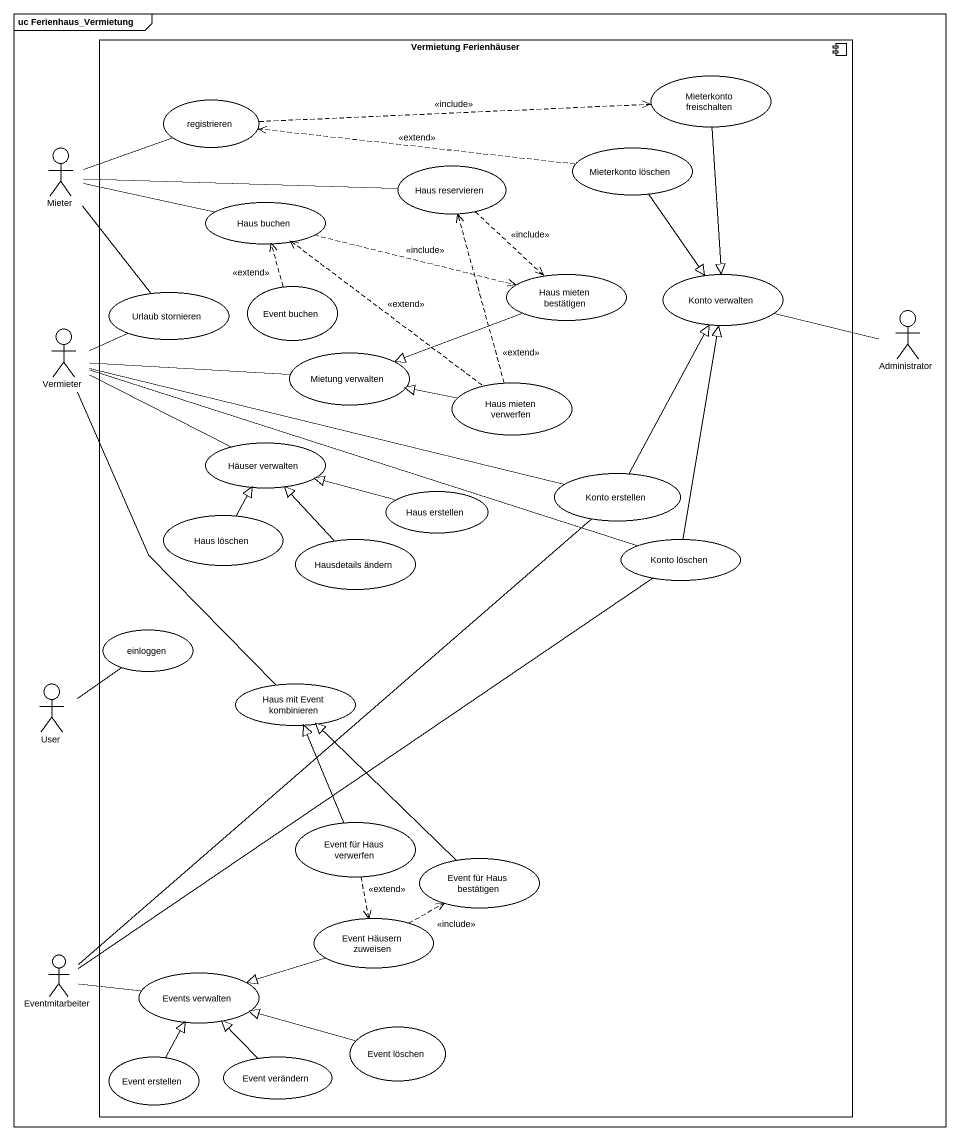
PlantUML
@startuml
mainframe uc Ferienhaus_Vermietung
component "Vermietung Ferienhäuser" as Vermietung_Ferienhäuser {
  usecase "Mieterkonto freischalten" as Mieterkonto_freischalten
  usecase registrieren
  usecase "Haus reservieren" as Haus_reservieren
  usecase "Mieterkonto löschen" as Mieterkonto_löschen
  usecase "Haus buchen" as Haus_buchen
  usecase "Event buchen" as Event_buchen
  usecase "Haus mieten bestätigen" as Haus_mieten_bestätigen
  usecase "Konto verwalten" as Konto_verwalten
  usecase "Urlaub stornieren" as Urlaub_stornieren
  usecase "Mietung verwalten" as Mietung_verwalten
  usecase "Haus mieten verwerfen" as Haus_mieten_verwerfen
  usecase "Häuser verwalten" as Häuser_verwalten
  usecase "Konto erstellen" as Konto_erstellen
  usecase "Haus löschen" as Haus_löschen
  usecase "Haus erstellen" as Haus_erstellen
  usecase "Hausdetails ändern" as Hausdetails_ändern
  usecase "Konto löschen" as Konto_löschen
  usecase einloggen
  usecase "Haus mit Event kombinieren" as Haus_mit_Event_kombinieren
  usecase "Event für Haus verwerfen" as Event_für_Haus_verwerfen
  usecase "Event für Haus bestätigen" as Event_für_Haus_bestätigen
  usecase "Event Häusern zuweisen" as Event_Häusern_zuweisen
  usecase "Events verwalten" as Events_verwalten
  usecase "Event erstellen" as Event_erstellen
  usecase "Event verändern" as Event_verändern
  usecase "Event löschen" as Event_löschen
}
actor Mieter
actor Administrator
actor Vermieter
actor User
actor Eventmitarbeiter
Mieterkonto_freischalten --|> Konto_verwalten
registrieren .right.> Mieterkonto_freischalten : <<include>>
Mieter -right- registrieren
Mieter -right- Haus_reservieren
Mieter -right- Haus_buchen
Mieter -- Urlaub_stornieren
Haus_reservieren ..> Haus_mieten_bestätigen : <<include>>
Mieterkonto_löschen .left.> registrieren : <<extend>>
Mieterkonto_löschen --|> Konto_verwalten
Haus_buchen .right.> Haus_mieten_bestätigen : <<include>>
Event_buchen .up.> Haus_buchen : <<extend>>
Haus_mieten_bestätigen -left-|> Mietung_verwalten
Konto_verwalten -right- Administrator
Vermieter -right- Urlaub_stornieren
Vermieter -right- Mietung_verwalten
Vermieter -right- Häuser_verwalten
Vermieter -right- Konto_erstellen
Vermieter -right- Konto_löschen
Vermieter -- Haus_mit_Event_kombinieren
Haus_mieten_verwerfen .up.> Haus_reservieren : <<extend>>
Haus_mieten_verwerfen .up.> Haus_buchen : <<extend>>
Haus_mieten_verwerfen -left-|> Mietung_verwalten
Konto_erstellen -up-|> Konto_verwalten
Haus_löschen -up-|> Häuser_verwalten
Haus_erstellen -left-|> Häuser_verwalten
Hausdetails_ändern -up-|> Häuser_verwalten
Konto_löschen -up-|> Konto_verwalten
User -up- einloggen
Event_für_Haus_verwerfen -up-|> Haus_mit_Event_kombinieren
Event_für_Haus_verwerfen ..> Event_Häusern_zuweisen : <<extend>>
Event_für_Haus_bestätigen -up-|> Haus_mit_Event_kombinieren
Event_Häusern_zuweisen .right.> Event_für_Haus_bestätigen : <<include>>
Event_Häusern_zuweisen -left-|> Events_verwalten
Eventmitarbeiter -up- Konto_erstellen
Eventmitarbeiter -up- Konto_löschen
Eventmitarbeiter -right- Events_verwalten
Event_erstellen -up-|> Events_verwalten
Event_verändern -up-|> Events_verwalten
Event_löschen -left-|> Events_verwalten
@enduml
